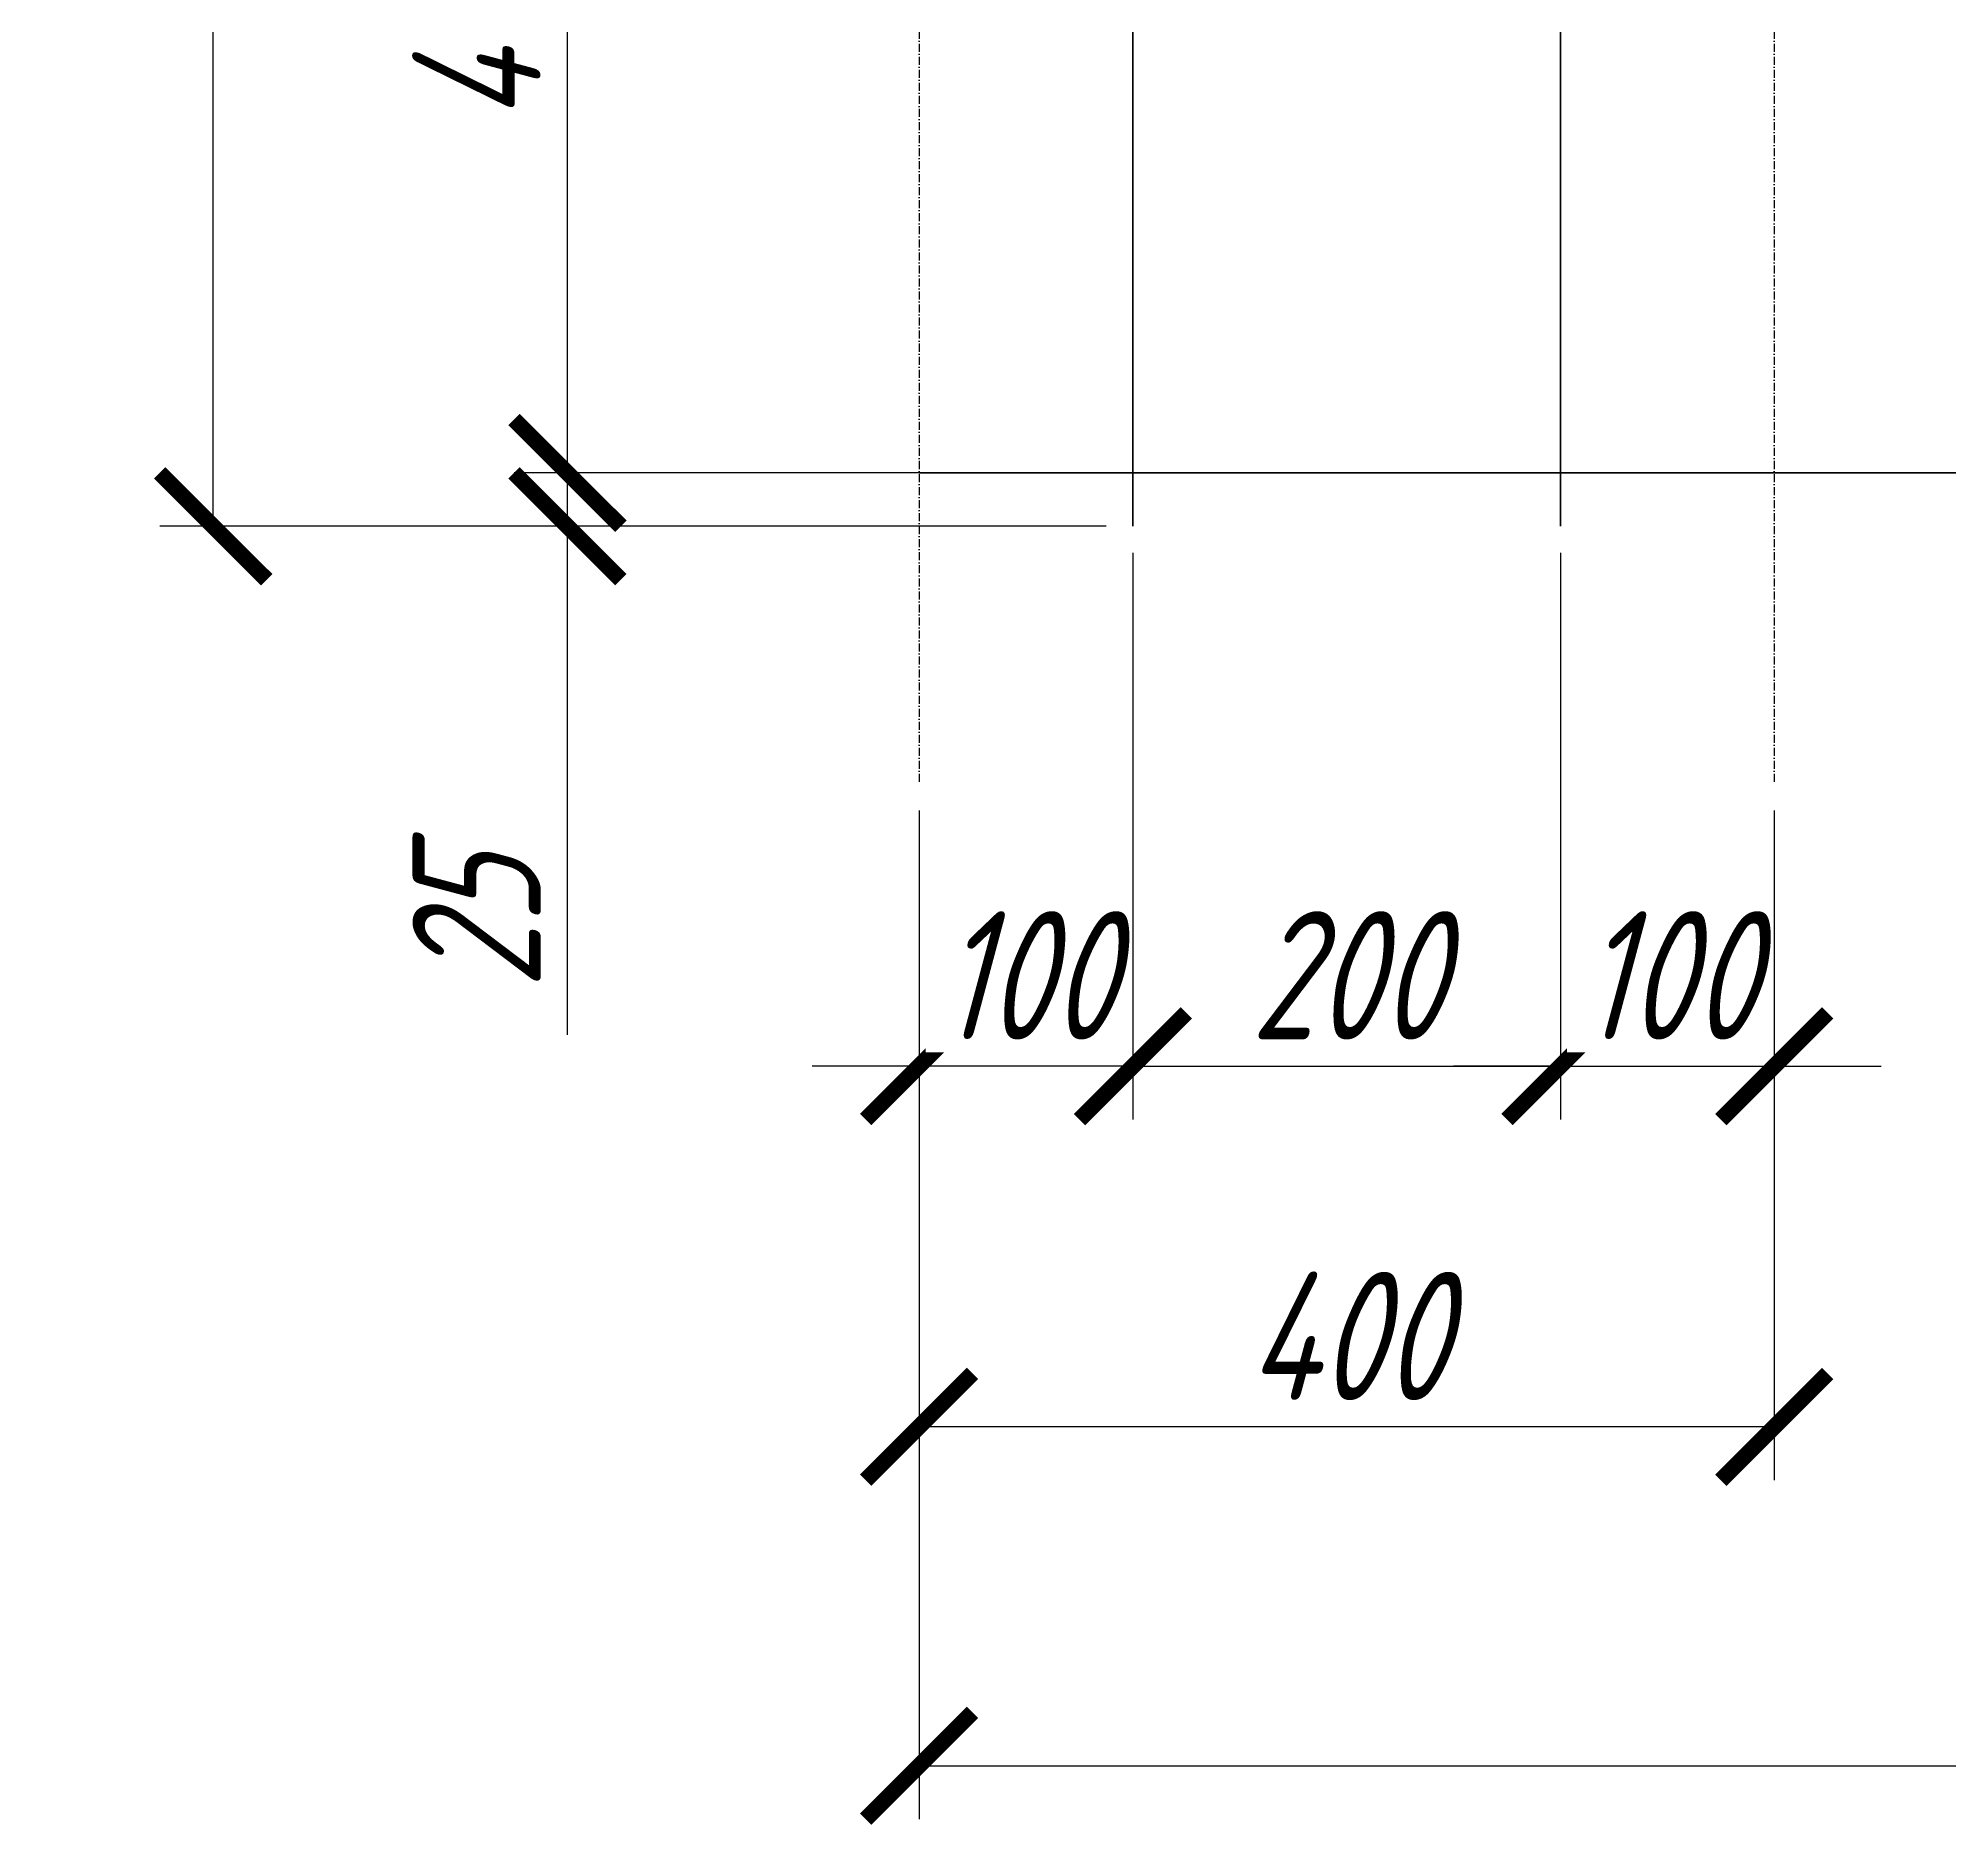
# Model space of a CAD drawing. Header units: millimetres. Extents: x 18535 to 117897, y 11356 to 27315.
# Drawn here: x 18535 to 19429, y 15163 to 15999 of the extents above; entities that cross this region are included whole.
import ezdxf

# ---------------------------------------------------------------- set-up
doc = ezdxf.new("R2010")
doc.units = ezdxf.units.MM
doc.linetypes.add('ОСЕВАЯ_МЕЛКАЯ', pattern=[8, 5, -1.5, 0, -1.5])
doc.layers.add('Обозначения', color=102, linetype='Continuous', lineweight=25)
doc.layers.add('Основная', color=134, linetype='Continuous', lineweight=70)
doc.styles.add('!Жартун', font='simplex.shx', dxfattribs={"width": 0.7, "oblique": 15, "height": 3})
doc.dimstyles.new('!Жартун_размер', dxfattribs={"dimtxt": 3, "dimasz": 2.5, "dimexe": 1.25, "dimexo": 0.625, "dimtad": 1, "dimdec": 0, "dimtxsty": '!Жартун', "dimblk": 'ARCHTICK', "dimcen": 2.5, "dimaunit": 1, "dimadec": 0, "dimazin": 0, "dimtfac": 1, "dimtdec": 0, "dimtix": 1, "dimtmove": 1, "dimatfit": 2, "dimldrblk": 'NONE', "dimfxl": 1, "dimtfill": 1, "dimlwd": 25, "dimarcsym": 0})

# ---------------------------------------------------------------- blocks, each defined once
blk = doc.blocks.new('_ArchTick')
at = {"color": 0, "linetype": 'ByBlock', "const_width": 0.15}
blk.add_lwpolyline([(-0.5, -0.5), (0.5, 0.5)], dxfattribs=at)
blk = doc.blocks.new('*D273')
at = {"layer": 'Defpoints', "color": 0, "transparency": 16777216}
for p in [(18782.24, 16210.82), (18946.69, 16210.82), (18946.69, 15795.82)]:
    blk.add_point(p, dxfattribs=at)
at = {"layer": 'Обозначения', "color": 0, "lineweight": -2, "transparency": 16777216}
for p, q in [((18934.19, 16210.82), (18757.24, 16210.82)), ((18934.19, 15795.82), (18757.24, 15795.82))]:
    blk.add_line(p, q, dxfattribs=at)
at = {"layer": 'Обозначения', "color": 0, "linetype": 'Continuous', "lineweight": 25, "transparency": 16777216}
blk.add_line((18782.24, 15795.82), (18782.24, 16210.82), dxfattribs=at)
at = {"layer": 'Обозначения', "color": 0, "lineweight": 25, "transparency": 16777216, "xscale": 50, "yscale": 50, "zscale": 50}
for p, rotation in [((18782.24, 16210.82), 90), ((18782.24, 15795.82), 270)]:
    blk.add_blockref('_ArchTick', p, dxfattribs=dict(at, rotation=rotation))
at = {"layer": 'Обозначения', "color": 0, "transparency": 16777216, "insert": (18739.74, 16003.32), "char_height": 60, "attachment_point": 5, "rotation": 90, "style": '!Жартун', "bg_fill": 3, "box_fill_scale": 1.1, "bg_fill_color": 256, "bg_fill_true_color": 13158600, "bg_fill_transparency": 0}
blk.add_mtext('415', dxfattribs=at)
blk = doc.blocks.new('_None')
blk = doc.blocks.new('*D277')
at = {"layer": 'Defpoints', "color": 0, "transparency": 16777216}
for p in [(19046.69, 15770.82), (18946.69, 15650.38), (18946.69, 15518.23)]:
    blk.add_point(p, dxfattribs=at)
at = {"layer": 'Обозначения', "color": 0, "lineweight": -2, "transparency": 16777216}
for p, q in [((19046.69, 15758.32), (19046.69, 15493.23)), ((18946.69, 15637.88), (18946.69, 15493.23))]:
    blk.add_line(p, q, dxfattribs=at)
at = {"layer": 'Обозначения', "color": 0, "linetype": 'Continuous', "lineweight": 25, "transparency": 16777216}
for p, q in [((18946.69, 15518.23), (18896.69, 15518.23)), ((19046.69, 15518.23), (18946.69, 15518.23)), ((19046.69, 15518.23), (19096.69, 15518.23))]:
    blk.add_line(p, q, dxfattribs=at)
at = {"layer": 'Обозначения', "color": 0, "lineweight": 25, "transparency": 16777216, "xscale": 50, "yscale": 50, "zscale": 50}
blk.add_blockref('_ArchTick', (18946.69, 15518.23), dxfattribs=at)
at = {"layer": 'Обозначения', "color": 0, "lineweight": 25, "transparency": 16777216, "xscale": 50, "yscale": 50, "zscale": 50, "rotation": 180}
blk.add_blockref('_ArchTick', (19046.69, 15518.23), dxfattribs=at)
at = {"layer": 'Обозначения', "color": 0, "transparency": 16777216, "insert": (18996.69, 15560.73), "char_height": 60, "attachment_point": 5, "style": '!Жартун', "bg_fill": 3, "box_fill_scale": 1.1, "bg_fill_color": 256, "bg_fill_true_color": 13158600, "bg_fill_transparency": 0}
blk.add_mtext('100', dxfattribs=at)
blk = doc.blocks.new('*D278')
at = {"layer": 'Defpoints', "color": 0, "transparency": 16777216}
for p in [(19046.69, 15770.82), (19246.69, 15770.82), (19246.69, 15518.23)]:
    blk.add_point(p, dxfattribs=at)
at = {"layer": 'Обозначения', "color": 0, "lineweight": -2, "transparency": 16777216}
for p, q in [((19046.69, 15758.32), (19046.69, 15493.23)), ((19246.69, 15758.32), (19246.69, 15493.23))]:
    blk.add_line(p, q, dxfattribs=at)
at = {"layer": 'Обозначения', "color": 0, "linetype": 'Continuous', "lineweight": 25, "transparency": 16777216}
blk.add_line((19046.69, 15518.23), (19246.69, 15518.23), dxfattribs=at)
at = {"layer": 'Обозначения', "color": 0, "lineweight": 25, "transparency": 16777216, "xscale": 50, "yscale": 50, "zscale": 50, "rotation": 180}
blk.add_blockref('_ArchTick', (19046.69, 15518.23), dxfattribs=at)
at = {"layer": 'Обозначения', "color": 0, "lineweight": 25, "transparency": 16777216, "xscale": 50, "yscale": 50, "zscale": 50}
blk.add_blockref('_ArchTick', (19246.69, 15518.23), dxfattribs=at)
at = {"layer": 'Обозначения', "color": 0, "transparency": 16777216, "insert": (19146.69, 15560.73), "char_height": 60, "attachment_point": 5, "style": '!Жартун', "bg_fill": 3, "box_fill_scale": 1.1, "bg_fill_color": 256, "bg_fill_true_color": 13158600, "bg_fill_transparency": 0}
blk.add_mtext('200', dxfattribs=at)
blk = doc.blocks.new('*D279')
at = {"layer": 'Defpoints', "color": 0, "transparency": 16777216}
for p in [(19246.69, 15770.82), (19346.69, 15650.38), (19346.69, 15518.23)]:
    blk.add_point(p, dxfattribs=at)
at = {"layer": 'Обозначения', "color": 0, "lineweight": -2, "transparency": 16777216}
for p, q in [((19246.69, 15758.32), (19246.69, 15493.23)), ((19346.69, 15637.88), (19346.69, 15493.23))]:
    blk.add_line(p, q, dxfattribs=at)
at = {"layer": 'Обозначения', "color": 0, "linetype": 'Continuous', "lineweight": 25, "transparency": 16777216}
for p, q in [((19246.69, 15518.23), (19196.69, 15518.23)), ((19246.69, 15518.23), (19346.69, 15518.23)), ((19346.69, 15518.23), (19396.69, 15518.23))]:
    blk.add_line(p, q, dxfattribs=at)
at = {"layer": 'Обозначения', "color": 0, "lineweight": 25, "transparency": 16777216, "xscale": 50, "yscale": 50, "zscale": 50}
blk.add_blockref('_ArchTick', (19246.69, 15518.23), dxfattribs=at)
at = {"layer": 'Обозначения', "color": 0, "lineweight": 25, "transparency": 16777216, "xscale": 50, "yscale": 50, "zscale": 50, "rotation": 180}
blk.add_blockref('_ArchTick', (19346.69, 15518.23), dxfattribs=at)
at = {"layer": 'Обозначения', "color": 0, "transparency": 16777216, "insert": (19296.69, 15560.73), "char_height": 60, "attachment_point": 5, "style": '!Жартун', "bg_fill": 3, "box_fill_scale": 1.1, "bg_fill_color": 256, "bg_fill_true_color": 13158600, "bg_fill_transparency": 0}
blk.add_mtext('100', dxfattribs=at)
blk = doc.blocks.new('*D280')
at = {"layer": 'Defpoints', "color": 0, "transparency": 16777216}
for p in [(18946.69, 15650.38), (19346.69, 15650.38), (18946.69, 15349.5)]:
    blk.add_point(p, dxfattribs=at)
at = {"layer": 'Обозначения', "color": 0, "lineweight": -2, "transparency": 16777216}
for p, q in [((18946.69, 15637.88), (18946.69, 15324.5)), ((19346.69, 15637.88), (19346.69, 15324.5))]:
    blk.add_line(p, q, dxfattribs=at)
at = {"layer": 'Обозначения', "color": 0, "linetype": 'Continuous', "lineweight": 25, "transparency": 16777216}
blk.add_line((19346.69, 15349.5), (18946.69, 15349.5), dxfattribs=at)
at = {"layer": 'Обозначения', "color": 0, "lineweight": 25, "transparency": 16777216, "xscale": 50, "yscale": 50, "zscale": 50, "rotation": 180}
blk.add_blockref('_ArchTick', (18946.69, 15349.5), dxfattribs=at)
at = {"layer": 'Обозначения', "color": 0, "lineweight": 25, "transparency": 16777216, "xscale": 50, "yscale": 50, "zscale": 50}
blk.add_blockref('_ArchTick', (19346.69, 15349.5), dxfattribs=at)
at = {"layer": 'Обозначения', "color": 0, "transparency": 16777216, "insert": (19146.69, 15392), "char_height": 60, "attachment_point": 5, "style": '!Жартун', "bg_fill": 3, "box_fill_scale": 1.1, "bg_fill_color": 256, "bg_fill_true_color": 13158600, "bg_fill_transparency": 0}
blk.add_mtext('400', dxfattribs=at)
blk = doc.blocks.new('*D281')
at = {"layer": 'Defpoints', "color": 0, "transparency": 16777216}
for p in [(18946.69, 15650.38), (23346.69, 15650.38), (23346.69, 15190.96)]:
    blk.add_point(p, dxfattribs=at)
at = {"layer": 'Обозначения', "color": 0, "lineweight": -2, "transparency": 16777216}
for p, q in [((18946.69, 15637.88), (18946.69, 15165.96)), ((23346.69, 15637.88), (23346.69, 15165.96))]:
    blk.add_line(p, q, dxfattribs=at)
at = {"layer": 'Обозначения', "color": 0, "linetype": 'Continuous', "lineweight": 25, "transparency": 16777216}
blk.add_line((18946.69, 15190.96), (23346.69, 15190.96), dxfattribs=at)
at = {"layer": 'Обозначения', "color": 0, "lineweight": 25, "transparency": 16777216, "xscale": 50, "yscale": 50, "zscale": 50, "rotation": 180}
blk.add_blockref('_ArchTick', (18946.69, 15190.96), dxfattribs=at)
at = {"layer": 'Обозначения', "color": 0, "lineweight": 25, "transparency": 16777216, "xscale": 50, "yscale": 50, "zscale": 50}
blk.add_blockref('_ArchTick', (23346.69, 15190.96), dxfattribs=at)
at = {"layer": 'Обозначения', "color": 0, "transparency": 16777216, "insert": (21146.69, 15233.46), "char_height": 60, "attachment_point": 5, "style": '!Жартун', "bg_fill": 3, "box_fill_scale": 1.1, "bg_fill_color": 256, "bg_fill_true_color": 13158600, "bg_fill_transparency": 0}
blk.add_mtext('11х400=4400', dxfattribs=at)
blk = doc.blocks.new('*D283')
at = {"layer": 'Defpoints', "color": 0, "transparency": 16777216}
for p in [(18782.24, 15795.82), (19046.69, 15795.82), (19046.69, 15770.82)]:
    blk.add_point(p, dxfattribs=at)
at = {"layer": 'Обозначения', "color": 0, "lineweight": -2, "transparency": 16777216}
for p, q in [((19034.19, 15795.82), (18757.24, 15795.82)), ((19034.19, 15770.82), (18757.24, 15770.82))]:
    blk.add_line(p, q, dxfattribs=at)
at = {"layer": 'Обозначения', "color": 0, "linetype": 'Continuous', "lineweight": 25, "transparency": 16777216}
for p, q in [((18782.24, 15770.82), (18782.24, 15795.82)), ((18782.24, 15532.82), (18782.24, 15770.82))]:
    blk.add_line(p, q, dxfattribs=at)
at = {"layer": 'Обозначения', "color": 0, "lineweight": 25, "transparency": 16777216, "xscale": 50, "yscale": 50, "zscale": 50}
for p, rotation in [((18782.24, 15795.82), 90), ((18782.24, 15770.82), 270)]:
    blk.add_blockref('_ArchTick', p, dxfattribs=dict(at, rotation=rotation))
at = {"layer": 'Обозначения', "color": 0, "transparency": 16777216, "insert": (18739.74, 15585.36), "char_height": 60, "attachment_point": 5, "rotation": 90, "style": '!Жартун', "bg_fill": 3, "box_fill_scale": 1.1, "bg_fill_color": 256, "bg_fill_true_color": 13158600, "bg_fill_transparency": 0}
blk.add_mtext('25', dxfattribs=at)
blk = doc.blocks.new('*D284')
at = {"layer": 'Defpoints', "color": 0, "transparency": 16777216}
for p in [(18616.55, 16650.82), (19046.69, 16650.82), (19046.69, 15770.82)]:
    blk.add_point(p, dxfattribs=at)
at = {"layer": 'Обозначения', "color": 0, "lineweight": -2, "transparency": 16777216}
for p, q in [((19034.19, 16650.82), (18591.55, 16650.82)), ((19034.19, 15770.82), (18591.55, 15770.82))]:
    blk.add_line(p, q, dxfattribs=at)
at = {"layer": 'Обозначения', "color": 0, "linetype": 'Continuous', "lineweight": 25, "transparency": 16777216}
blk.add_line((18616.55, 15770.82), (18616.55, 16650.82), dxfattribs=at)
at = {"layer": 'Обозначения', "color": 0, "lineweight": 25, "transparency": 16777216, "xscale": 50, "yscale": 50, "zscale": 50}
for p, rotation in [((18616.55, 16650.82), 90), ((18616.55, 15770.82), 270)]:
    blk.add_blockref('_ArchTick', p, dxfattribs=dict(at, rotation=rotation))
at = {"layer": 'Обозначения', "color": 0, "transparency": 16777216, "insert": (18574.05, 16210.82), "char_height": 60, "attachment_point": 5, "rotation": 90, "style": '!Жартун', "bg_fill": 3, "box_fill_scale": 1.1, "bg_fill_color": 256, "bg_fill_true_color": 13158600, "bg_fill_transparency": 0}
blk.add_mtext('880', dxfattribs=at)

msp = doc.modelspace()

# ---------------------------------------------------------------- linework, layer by layer
at = {"layer": 'Обозначения', "linetype": 'ОСЕВАЯ_МЕЛКАЯ', "ltscale": 0.75}
for points in [[(18946.69, 16771.26), (18946.69, 15650.38)], [(19346.69, 16771.26), (19346.69, 15650.38)]]:
    msp.add_lwpolyline(points, dxfattribs=at)
at = {"layer": 'Основная'}
for points in [[(19046.69, 16650.82), (19046.69, 15770.82)], [(19246.69, 16650.82), (19246.69, 15770.82)], [(18946.69, 15795.82), (23346.69, 15795.82)]]:
    msp.add_lwpolyline(points, dxfattribs=at)

# ---------------------------------------------------------------- next in the draw order: dimensions: what is measured, and where the dimension line sits
at = {"layer": 'Обозначения'}
dim = msp.add_linear_dim(base=(18782.24, 16210.82), p1=(18946.69, 15795.82), p2=(18946.69, 16210.82), angle=90, dimstyle='!Жартун_размер', dxfattribs=at)
dim.commit()
dim.dimension.update_dxf_attribs({"geometry": '*D273', "text_midpoint": (18739.74, 16003.32)})

# ---------------------------------------------------------------- next in the draw order: dimensions: what is measured, and where the dimension line sits
dim = msp.add_linear_dim(base=(18946.69, 15518.23), p1=(19046.69, 15770.82), p2=(18946.69, 15650.38), dimstyle='!Жартун_размер', dxfattribs=at)
dim.commit()
dim.dimension.update_dxf_attribs({"geometry": '*D277', "text_midpoint": (18996.69, 15560.73)})

# ---------------------------------------------------------------- next in the draw order: dimensions: what is measured, and where the dimension line sits
dim = msp.add_linear_dim(base=(19246.69, 15518.23), p1=(19046.69, 15770.82), p2=(19246.69, 15770.82), dimstyle='!Жартун_размер', dxfattribs=at)
dim.commit()
dim.dimension.update_dxf_attribs({"geometry": '*D278', "text_midpoint": (19146.69, 15560.73)})

# ---------------------------------------------------------------- next in the draw order: dimensions: what is measured, and where the dimension line sits
dim = msp.add_linear_dim(base=(19346.69, 15518.23), p1=(19246.69, 15770.82), p2=(19346.69, 15650.38), dimstyle='!Жартун_размер', dxfattribs=at)
dim.commit()
dim.dimension.update_dxf_attribs({"geometry": '*D279', "text_midpoint": (19296.69, 15560.73)})

# ---------------------------------------------------------------- next in the draw order: dimensions: what is measured, and where the dimension line sits
dim = msp.add_linear_dim(base=(18946.69, 15349.5), p1=(19346.69, 15650.38), p2=(18946.69, 15650.38), dimstyle='!Жартун_размер', dxfattribs=at)
dim.commit()
dim.dimension.update_dxf_attribs({"geometry": '*D280', "text_midpoint": (19146.69, 15392)})

# ---------------------------------------------------------------- next in the draw order: dimensions: what is measured, and where the dimension line sits
dim = msp.add_linear_dim(base=(23346.69, 15190.96), p1=(18946.69, 15650.38), p2=(23346.69, 15650.38), text='11х400=<>', dimstyle='!Жартун_размер', dxfattribs=at)
dim.commit()
dim.dimension.update_dxf_attribs({"geometry": '*D281', "text_midpoint": (21146.69, 15233.46)})

# ---------------------------------------------------------------- next in the draw order: dimensions: what is measured, and where the dimension line sits
dim = msp.add_linear_dim(base=(18782.24, 15795.82), p1=(19046.69, 15770.82), p2=(19046.69, 15795.82), angle=90, dimstyle='!Жартун_размер', dxfattribs=at)
dim.commit()
dim.dimension.update_dxf_attribs({"geometry": '*D283', "text_midpoint": (18739.74, 15585.36), "dimtype": 160})

# ---------------------------------------------------------------- next in the draw order: dimensions: what is measured, and where the dimension line sits
dim = msp.add_linear_dim(base=(18616.55, 16650.82), p1=(19046.69, 15770.82), p2=(19046.69, 16650.82), angle=90, dimstyle='!Жартун_размер', dxfattribs=at)
dim.commit()
dim.dimension.update_dxf_attribs({"geometry": '*D284', "text_midpoint": (18574.05, 16210.82)})

doc.saveas('drawing.dxf')
